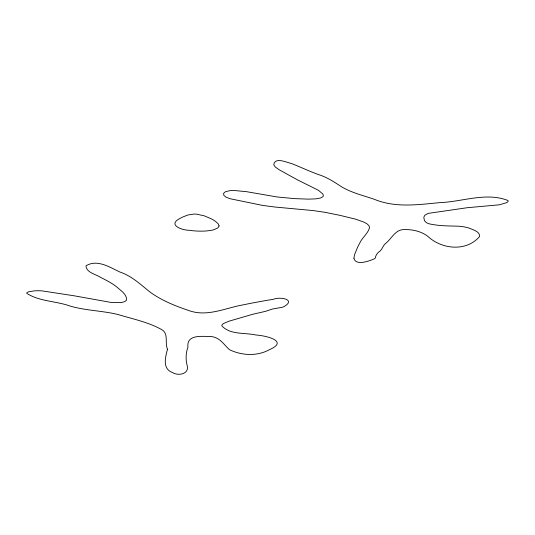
<?xml version="1.0" encoding="UTF-8"?>
<svg xmlns="http://www.w3.org/2000/svg" width="535" height="535" viewBox="0 0 535 535"><rect width="100%" height="100%" fill="white"/><g stroke="black" fill="none" stroke-linecap="round" stroke-linejoin="round"><path stroke-width="0.8" d="M353.923 258.278C355.675 266.102 369.344 261.013 374.339 258.833A9.556 3.765 2.9 0 0 375.303 257.964C375.771 254.954 377.59 252.64 380.151 250.989C382.538 248.762 383.093 245.13 385.875 243.238C391.754 238.536 395.204 229.575 403.925 229.582C412.284 229.361 421.105 231.16 427.839 236.37C441.856 249.491 466.366 251.898 479.547 236.57C480.162 231.521 473.067 229.883 469.476 228.238C464.554 226.552 459.331 226.098 454.155 226.084C445.849 225.917 437.436 225.676 429.304 223.851A9.309 3.665 2.9 0 1 426.415 222.613L424.516 220.748L423.773 217.377L424.783 215.297L428.134 213.398L467.269 207.714L499.356 204.811L506.779 202.625L508.076 201.581L508.049 200.531C486.261 191.891 462.267 201.849 439.83 202.625C418.002 204.691 395.425 208.035 374.453 199.348C363.459 195.536 351.849 192.908 341.758 186.896C335.144 182.662 328.604 178.162 321.16 175.48C310.962 172.116 301.339 167.341 291.348 163.469C286.486 162.446 275.391 156.929 273.786 164.312A23.112 9.102 2.9 0 0 275.619 167.268L279.156 169.742L297.42 179.84L318.472 190.299L322.959 194.138L323.341 195.884L322.919 196.679L320.559 198.01L315.817 198.866L308.501 199.14L294.531 198.625L277.023 196.954L246.541 191.677L234.457 190.527L230.117 190.641L225.63 191.63L223.603 193.329L223.824 195.328L226.111 197.234L230.184 198.746L262.738 205.447L275.231 207.058L313.343 210.583L325.574 212.415L340.126 215.391L355.775 219.216L363.981 222.145L366.91 223.777L368.836 225.549L369.591 227.475C368.026 233.668 362.001 237.667 359.513 243.559A395.184 155.678 2.9 0 0 357.714 246.989L354.952 253.65A184.334 72.62 2.9 0 0 354.177 256.606L353.923 258.278M167.475 349.235C165.409 357.293 162.038 368.909 172.671 372.614C177.821 375.884 188.126 374.567 187.524 366.883C185.558 360.356 185.632 353.548 187.932 347.095C186.427 333.887 202.444 336.642 211.004 336.482A9.309 3.665 2.9 0 1 214.662 337.311C221.149 339.371 224.687 345.463 229.468 349.689C241.847 355.648 257.181 356.457 269.433 349.683C289.662 340.889 265.072 335.539 255.931 335.01C244.823 332.482 230.103 335.01 221.831 325.835L221.925 325.053L223.242 323.621L229.074 321.174L252.741 314.266L265.567 311.33L272.415 309.036L281.858 307.358A9.556 3.765 2.9 0 0 283.67 306.762C296.791 299.553 279.952 296.323 273.298 299.353A184.334 72.62 2.9 0 0 266.504 300.409L251.417 303.178A395.184 155.678 2.9 0 0 243.746 304.756C225.837 307.752 207.921 317.048 189.597 310.815C175.701 306.094 161.677 300.657 149.773 291.869C140.464 284.346 131.496 275.873 119.9 272.021C109.695 267.206 96.982 258.887 85.974 265.862C86.229 272.676 96.18 274.294 100.888 277.565C106.331 280.206 111.715 283.055 116.53 286.753C120.402 290.365 126.775 294.016 126.655 299.921L124.902 301.579L121.666 302.489L111.226 302.462L73.984 295.768L41.824 290.853A23.112 9.102 2.9 0 0 34.36 290.873L28.669 291.769L26.857 292.745L26.75 293.334C39.476 301.613 56.269 300.958 70.453 306.174C85.981 310.634 102.325 310.695 117.981 314.5C132.506 318.934 147.794 321.976 161.202 329.326C169.113 333.245 164.526 342.607 167.475 349.235M219.116 225.91L217.859 227.897L213.866 229.709A18.979 7.477 2.9 0 1 211.278 230.331L206.363 230.973A32.153 12.666 2.9 0 1 189.029 230.264C181.9 230.277 167.074 224.787 180.101 218.42A58.87 23.192 2.9 0 1 182.575 217.083L187.845 215.016L193.643 214.094A9.73 3.832 2.9 0 1 196.786 214.187L204.31 215.839L211.526 218.935A47.976 18.899 2.9 0 1 215.545 221.436L218.12 223.71L219.116 225.91"/></g></svg>
